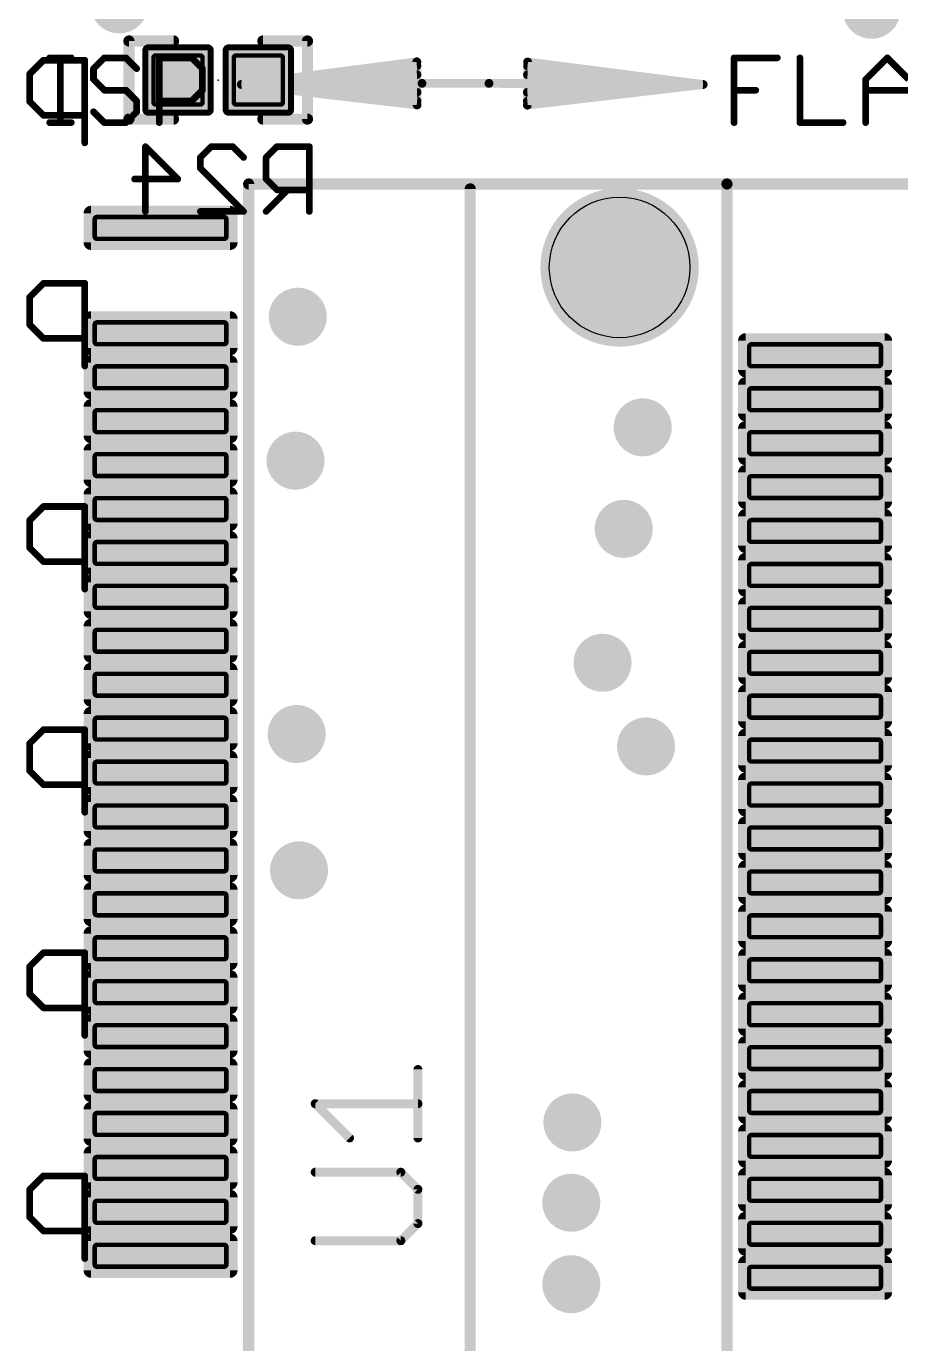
# Model space of a CAD drawing. Extents: x -35.6 to 35.6, y -20.1 to 20.1.
# Drawn here: x -25.25 to -15.3, y -5.25 to 9.75 of the extents above; entities that cross this region are included whole.
import ezdxf

# ---------------------------------------------------------------- set-up
doc = ezdxf.new("R2010")
doc.units = 0
for name, color, linetype in [('18', 82, 'CONTINUOUS'), ('20', 7, 'CONTINUOUS'), ('21', 253, 'CONTINUOUS'), ('22', 253, 'CONTINUOUS'), ('24', 7, 'CONTINUOUS'), ('25', 253, 'CONTINUOUS'), ('29', 253, 'CONTINUOUS'), ('30', 253, 'CONTINUOUS'), ('31', 253, 'CONTINUOUS'), ('32', 253, 'CONTINUOUS')]:
    doc.layers.add(name, color=color, linetype=linetype)

# ---------------------------------------------------------------- blocks, each defined once
blk = doc.blocks.new('RECT130048X130048R17')
at = {"const_width": 0.0691}
blk.add_lwpolyline([(0.3719, -0.3373), (0.3719, 0.3373, 0.4142), (0.3373, 0.3719), (-0.3373, 0.3719, 0.4142), (-0.3719, 0.3373), (-0.3719, -0.3373, 0.4142), (-0.3373, -0.3719), (0.3373, -0.3719, 0.4142)], format="xyb", close=True, dxfattribs=at)
blk.add_solid([(-0.3546, -0.3546), (0.3546, -0.3546), (-0.3546, 0.3546), (0.3546, 0.3546)])
blk = doc.blocks.new('RECT97536X97536R17')
at = {"const_width": 0.0518}
blk.add_lwpolyline([(0.2789, -0.253), (0.2789, 0.253, 0.4142), (0.253, 0.2789), (-0.253, 0.2789, 0.4142), (-0.2789, 0.253), (-0.2789, -0.253, 0.4142), (-0.253, -0.2789), (0.253, -0.2789, 0.4142)], format="xyb", close=True, dxfattribs=at)
blk.add_solid([(-0.2659, -0.2659), (0.2659, -0.2659), (-0.2659, 0.2659), (0.2659, 0.2659)])
blk = doc.blocks.new('RECT280512X80512R34')
at = {"const_width": 0.0855}
blk.add_lwpolyline([(0.8338, -0.1661), (0.8338, 0.1661, 0.4142), (0.7911, 0.2088), (-0.7911, 0.2088, 0.4142), (-0.8338, 0.1661), (-0.8338, -0.1661, 0.4142), (-0.7911, -0.2088), (0.7911, -0.2088, 0.4142)], format="xyb", close=True, dxfattribs=at)
blk.add_solid([(-0.8124, -0.1874), (0.8124, -0.1874), (-0.8124, 0.1874), (0.8124, 0.1874)])
blk = doc.blocks.new('RECT248000X48000R34')
at = {"const_width": 0.051}
blk.add_lwpolyline([(0.7495, -0.099), (0.7495, 0.099, 0.4142), (0.724, 0.1245), (-0.724, 0.1245, 0.4142), (-0.7495, 0.099), (-0.7495, -0.099, 0.4142), (-0.724, -0.1245), (0.724, -0.1245, 0.4142)], format="xyb", close=True, dxfattribs=at)
blk.add_solid([(-0.7368, -0.1118), (0.7368, -0.1118), (-0.7368, 0.1118), (0.7368, 0.1118)])
blk = doc.blocks.new('ROUNDV')
at = {"const_width": 0.5}
blk.add_lwpolyline([(0, -0.25, 1), (0, 0.25, 1), (0, -0.25)], format="xyb", dxfattribs=at)

msp = doc.modelspace()

# ---------------------------------------------------------------- linework, layer by layer
at = {"layer": '20'}
msp.add_circle((-18.5, 7.002), 0.8, dxfattribs=at)
at = {"layer": '21'}
for points, const_width in [([(-24.9871, 9.4067, 1), (-24.9871, 9.3686)], 0.0381), ([(-24.8452, 9.3876, 1), (-24.8833, 9.3876)], 0.0381), ([(-24.7414, 9.3686, 1), (-24.7414, 9.4067)], 0.0381), ([(-24.4691, 9.2648, 1), (-24.5072, 9.2648)], 0.0381), ([(-24.5016, 9.2782, 1), (-24.4747, 9.2513)], 0.0381), ([(-24.3653, 9.4067, 1), (-24.3653, 9.3686)], 0.0381), ([(-24.3518, 9.3742, 1), (-24.3788, 9.4011)], 0.0381), ([(-24.1061, 9.4011, 1), (-24.133, 9.3742)], 0.0381), ([(-24.1195, 9.3686, 1), (-24.1195, 9.4067)], 0.0381), ([(-24.0101, 9.2513, 1), (-23.9832, 9.2782)], 0.0381), ([(-23.7207, 9.3876, 1), (-23.7588, 9.3876)], 0.0381), ([(-23.7397, 9.4067, 1), (-23.7397, 9.3686)], 0.0381), ([(-23.3577, 9.4011, 1), (-23.3846, 9.3742)], 0.0381), ([(-23.3711, 9.3686, 1), (-23.3711, 9.4067)], 0.0381), ([(-23.2292, 9.2648, 1), (-23.2673, 9.2648)], 0.0381), ([(-23.2617, 9.2513, 1), (-23.2348, 9.2782)], 0.0381), ([(-20.783, 9.3424, 1), (-20.833, 9.3421)], 0.05), ([(-20.8048, 9.3174, 1), (-20.8112, 9.367)], 0.05), ([(-20.805, 9.2718, 1), (-20.8103, 9.3215)], 0.05), ([(-19.5449, 9.3196, 1), (-19.5501, 9.2698)], 0.05), ([(-19.5441, 9.3651, 1), (-19.5505, 9.3155)], 0.05), ([(-19.5223, 9.3402, 1), (-19.5723, 9.3404)], 0.05), ([(-17.1965, 9.4067, 1), (-17.1965, 9.3686)], 0.0381), ([(-17.1775, 9.3876, 1), (-17.2156, 9.3876)], 0.0381), ([(-16.705, 9.3686, 1), (-16.705, 9.4067)], 0.0381), ([(-16.429, 9.3876, 1), (-16.4671, 9.3876)], 0.0381), ([(-15.4405, 9.4011, 1), (-15.4674, 9.3742)], 0.0381), ([(-15.4405, 9.3742, 1), (-15.4674, 9.4011)], 0.0381), ([(-24.4747, 9.1554, 1), (-24.5016, 9.1284)], 0.0381), ([(-24.5072, 9.1419, 1), (-24.4691, 9.1419)], 0.0381), ([(-20.8057, 9.1717, 1), (-20.8085, 9.2216)], 0.05), ([(-20.749, 9.122, 1), (-20.749, 9.072)], 0.05), ([(-20.7488, 9.072, 1), (-20.7492, 9.122)], 0.05), ([(-19.9869, 9.122, 1), (-19.9871, 9.072)], 0.05), ([(-19.987, 9.072, 1), (-19.987, 9.122)], 0.05), ([(-19.5467, 9.2197, 1), (-19.5494, 9.1698)], 0.05), ([(-15.6806, 9.1419, 1), (-15.7187, 9.1419)], 0.0381), ([(-15.7131, 9.1554, 1), (-15.6862, 9.1284)], 0.0381), ([(-24.3653, 9.0381, 1), (-24.3653, 9)], 0.0381), ([(-24.3788, 9.0055, 1), (-24.3518, 9.0325)], 0.0381), ([(-24.1061, 9.0325, 1), (-24.133, 9.0055)], 0.0381), ([(-24.1195, 9, 1), (-24.1195, 9.0381)], 0.0381), ([(-23.2673, 9.019, 1), (-23.2292, 9.019)], 0.0381), ([(-23.2348, 9.0055, 1), (-23.2617, 9.0325)], 0.0381), ([(-22.8066, 9.1093, 1), (-22.8062, 9.0593)], 0.05), ([(-22.8035, 9.1091, 1), (-22.8093, 9.0595)], 0.05), ([(-22.8078, 9.1093, 1), (-22.805, 9.0593)], 0.05), ([(-22.8053, 9.1093, 1), (-22.8075, 9.0593)], 0.05), ([(-22.8041, 9.1092, 1), (-22.8087, 9.0594)], 0.05), ([(-22.809, 9.1092, 1), (-22.8038, 9.0594)], 0.05), ([(-22.8096, 9.1091, 1), (-22.8032, 9.0595)], 0.05), ([(-20.8069, 8.9717, 1), (-20.8047, 9.0216)], 0.05), ([(-19.5502, 9.0197, 1), (-19.548, 8.9697)], 0.05), ([(-17.5518, 9.0595, 1), (-17.5454, 9.1091)], 0.05), ([(-17.5457, 9.0595, 1), (-17.5515, 9.1091)], 0.05), ([(-17.5512, 9.0594, 1), (-17.546, 9.1092)], 0.05), ([(-17.5462, 9.0594, 1), (-17.551, 9.1092)], 0.05), ([(-17.55, 9.0593, 1), (-17.5472, 9.1093)], 0.05), ([(-17.5475, 9.0593, 1), (-17.5497, 9.1093)], 0.05), ([(-17.5487, 9.0593, 1), (-17.5485, 9.1093)], 0.05), ([(-17.1965, 9.0381, 1), (-17.1965, 9)], 0.0381), ([(-16.9508, 9, 1), (-16.9508, 9.0381)], 0.0381), ([(-15.6997, 9.0381, 1), (-15.6997, 9)], 0.0381), ([(-23.9776, 8.8961, 1), (-24.0157, 8.8961)], 0.0381), ([(-24.0101, 8.8827, 1), (-23.9832, 8.9096)], 0.0381), ([(-23.7397, 8.9152, 1), (-23.7397, 8.8771)], 0.0381), ([(-23.3846, 8.9096, 1), (-23.3577, 8.8827)], 0.0381), ([(-23.3711, 8.8771, 1), (-23.3711, 8.9152)], 0.0381), ([(-20.8299, 8.8509, 1), (-20.7799, 8.8512)], 0.05), ([(-20.8078, 8.8262, 1), (-20.802, 8.8759)], 0.05), ([(-20.8075, 8.8718, 1), (-20.8029, 8.9215)], 0.05), ([(-19.5528, 8.874, 1), (-19.5469, 8.8243)], 0.05), ([(-19.5748, 8.8493, 1), (-19.5249, 8.849)], 0.05), ([(-19.552, 8.9196, 1), (-19.5473, 8.8698)], 0.05), ([(-24.4747, 8.7867, 1), (-24.5016, 8.7598)], 0.0381), ([(-24.0157, 8.7733, 1), (-23.9776, 8.7733)], 0.0381), ([(-23.9832, 8.7598, 1), (-24.0101, 8.7867)], 0.0381), ([(-24.9871, 8.6695, 1), (-24.9871, 8.6314)], 0.0381), ([(-24.8833, 8.6504, 1), (-24.8452, 8.6504)], 0.0381), ([(-24.7414, 8.6314, 1), (-24.7414, 8.6695)], 0.0381), ([(-24.3653, 8.6695, 1), (-24.3653, 8.6314)], 0.0381), ([(-24.3788, 8.6369, 1), (-24.3518, 8.6639)], 0.0381), ([(-24.133, 8.6639, 1), (-24.1061, 8.6369)], 0.0381), ([(-24.1195, 8.6314, 1), (-24.1195, 8.6695)], 0.0381), ([(-23.7588, 8.6504, 1), (-23.7207, 8.6504)], 0.0381), ([(-17.2156, 8.6504, 1), (-17.1775, 8.6504)], 0.0381), ([(-16.4481, 8.6695, 1), (-16.4481, 8.6314)], 0.0381), ([(-16.4671, 8.6504, 1), (-16.429, 8.6504)], 0.0381), ([(-15.9566, 8.6314, 1), (-15.9566, 8.6695)], 0.0381), ([(-15.7187, 8.6504, 1), (-15.6806, 8.6504)], 0.0381), ([(-22.6903, 7.952, 1), (-22.7538, 7.952)], 0.0635), ([(-22.722, 7.9837, 1), (-22.722, 7.9203)], 0.0635), ([(-20.1683, 7.896, 1), (-20.2317, 7.896)], 0.0635), ([(-17.2463, 7.952, 1), (-17.3098, 7.952)], 0.0635), ([(-17.278, 7.9837, 1), (-17.278, 7.9203)], 0.0635), ([(-17.278, 7.9203, 1), (-17.278, 7.9837)], 0.0635)]:
    msp.add_lwpolyline(points, format="xyb", dxfattribs=dict(at, const_width=const_width))
for points, const_width in [([(-24.9871, 9.3876), (-24.7414, 9.3876)], 0.0762), ([(-24.8642, 8.6504), (-24.8642, 9.3876)], 0.0762), ([(-24.3653, 9.3876), (-24.4882, 9.2648)], 0.0762), ([(-24.4882, 9.2648), (-24.4882, 9.1419)], 0.0762), ([(-24.1195, 9.3876), (-24.3653, 9.3876)], 0.0762), ([(-23.9967, 9.2648), (-24.1195, 9.3876)], 0.0762), ([(-23.7397, 8.6504), (-23.7397, 9.3876)], 0.0762), ([(-23.7397, 9.3876), (-23.3711, 9.3876)], 0.0762), ([(-23.3711, 9.3876), (-23.2483, 9.2648)], 0.0762), ([(-23.2483, 9.2648), (-23.2483, 9.019)], 0.0762), ([(-22.8064, 9.0843), (-20.808, 9.3422)], 0.1), ([(-22.8064, 9.0843), (-20.8077, 9.2966)], 0.1), ([(-20.808, 9.3422), (-20.8049, 8.8511)], 0.1), ([(-19.5473, 9.3403), (-19.5498, 8.8491)], 0.1), ([(-17.5486, 9.0843), (-19.5475, 9.2947)], 0.1), ([(-17.5486, 9.0843), (-19.5473, 9.3403)], 0.1), ([(-17.1965, 8.6504), (-17.1965, 9.3876)], 0.0762), ([(-17.1965, 9.3876), (-16.705, 9.3876)], 0.0762), ([(-16.4481, 9.3876), (-16.4481, 8.6504)], 0.0762), ([(-15.6997, 9.1419), (-15.4539, 9.3876)], 0.0762), ([(-15.4539, 9.3876), (-15.2082, 9.1419)], 0.0762), ([(-24.4882, 9.1419), (-24.3653, 9.019)], 0.0762), ([(-22.8064, 9.0843), (-20.8071, 9.1966)], 0.1), ([(-22.8064, 9.0843), (-20.749, 9.097)], 0.1), ([(-19.987, 9.097), (-20.749, 9.097)], 0.1), ([(-17.5486, 9.0843), (-19.987, 9.097)], 0.1), ([(-17.5486, 9.0843), (-19.5481, 9.1947)], 0.1), ([(-15.6997, 8.6504), (-15.6997, 9.1419)], 0.0762), ([(-24.3653, 9.019), (-24.1195, 9.019)], 0.0762), ([(-24.1195, 9.019), (-23.9967, 8.8961)], 0.0762), ([(-23.2483, 9.019), (-23.3711, 8.8961)], 0.0762), ([(-20.8049, 8.8511), (-22.8064, 9.0843)], 0.1), ([(-20.8058, 8.9966), (-22.8064, 9.0843)], 0.1), ([(-20.8052, 8.8966), (-22.8064, 9.0843)], 0.1), ([(-19.5498, 8.8491), (-17.5486, 9.0843)], 0.1), ([(-19.5496, 8.8947), (-17.5486, 9.0843)], 0.1), ([(-19.5491, 8.9947), (-17.5486, 9.0843)], 0.1), ([(-17.1965, 9.019), (-16.9508, 9.019)], 0.0762), ([(-15.6997, 9.019), (-15.2082, 9.019)], 0.0762), ([(-23.9967, 8.8961), (-23.9967, 8.7733)], 0.0762), ([(-23.3711, 8.8961), (-23.7397, 8.8961)], 0.0762), ([(-24.3653, 8.6504), (-24.4882, 8.7733)], 0.0762), ([(-23.9967, 8.7733), (-24.1195, 8.6504)], 0.0762), ([(-24.9871, 8.6504), (-24.7414, 8.6504)], 0.0762), ([(-24.1195, 8.6504), (-24.3653, 8.6504)], 0.0762), ([(-16.4481, 8.6504), (-15.9566, 8.6504)], 0.0762), ([(-22.722, -13.948), (-22.722, 7.952)], 0.127), ([(-22.722, 7.952), (-17.278, 7.952)], 0.127), ([(-20.2, -13.948), (-20.2, 7.896)], 0.127), ([(-17.278, 7.952), (21.8, 7.952)], 0.127), ([(-17.278, -13.948), (-17.278, 7.952)], 0.127)]:
    msp.add_lwpolyline(points, dxfattribs=dict(at, const_width=const_width))
at = {"layer": '22'}
for points, const_width in [([(-24.0847, 9.6113, 1), (-24.0847, 9.5478)], 0.0635), ([(-24.053, 9.5795, 1), (-24.1165, 9.5795)], 0.0635), ([(-23.5767, 9.5478, 1), (-23.5767, 9.6113)], 0.0635), ([(-22.5607, 9.6113, 1), (-22.5607, 9.5478)], 0.0635), ([(-22.021, 9.5795, 1), (-22.0845, 9.5795)], 0.0635), ([(-22.0527, 9.5478, 1), (-22.0527, 9.6113)], 0.0635), ([(-25.0576, 9.3798, 1), (-25.0576, 9.3417)], 0.0381), ([(-25.0442, 9.3472, 1), (-25.0711, 9.3742)], 0.0381), ([(-24.5683, 9.3607, 1), (-24.6064, 9.3607)], 0.0381), ([(-24.5873, 9.3417, 1), (-24.5873, 9.3798)], 0.0381), ([(-25.1954, 9.2039, 1), (-25.2335, 9.2039)], 0.0381), ([(-25.2279, 9.2174, 1), (-25.2009, 9.1905)], 0.0381), ([(-25.2009, 8.9039, 1), (-25.2279, 8.8769)], 0.0381), ([(-25.2335, 8.8904, 1), (-25.1954, 8.8904)], 0.0381), ([(-25.0576, 8.7527, 1), (-25.0576, 8.7146)], 0.0381), ([(-25.0711, 8.7202, 1), (-25.0442, 8.7471)], 0.0381), ([(-24.5873, 8.7146, 1), (-24.5873, 8.7527)], 0.0381), ([(-24.0847, 8.7223, 1), (-24.0847, 8.6587)], 0.0635), ([(-24.1165, 8.6905, 1), (-24.053, 8.6905)], 0.0635), ([(-23.5767, 8.6587, 1), (-23.5767, 8.7223)], 0.0635), ([(-22.5607, 8.7223, 1), (-22.5607, 8.6587)], 0.0635), ([(-22.0845, 8.6905, 1), (-22.021, 8.6905)], 0.0635), ([(-22.0527, 8.6587, 1), (-22.0527, 8.7223)], 0.0635), ([(-24.6064, 8.4201, 1), (-24.5683, 8.4201)], 0.0381), ([(-23.8838, 8.39, 1), (-23.9108, 8.3631)], 0.0381), ([(-23.8782, 8.3765, 1), (-23.9163, 8.3765)], 0.0381), ([(-23.1489, 8.3956, 1), (-23.1489, 8.3575)], 0.0381), ([(-23.1354, 8.3631, 1), (-23.1624, 8.39)], 0.0381), ([(-22.8897, 8.39, 1), (-22.9166, 8.3631)], 0.0381), ([(-22.9031, 8.3575, 1), (-22.9031, 8.3956)], 0.0381), ([(-22.4005, 8.3956, 1), (-22.4005, 8.3575)], 0.0381), ([(-22.387, 8.3631, 1), (-22.4139, 8.39)], 0.0381), ([(-22.0128, 8.3765, 1), (-22.0509, 8.3765)], 0.0381), ([(-22.0319, 8.3575, 1), (-22.0319, 8.3956)], 0.0381), ([(-23.2527, 8.2537, 1), (-23.2908, 8.2537)], 0.0381), ([(-23.2852, 8.2671, 1), (-23.2583, 8.2402)], 0.0381), ([(-22.7937, 8.2402, 1), (-22.7668, 8.2671)], 0.0381), ([(-22.5043, 8.2537, 1), (-22.5424, 8.2537)], 0.0381), ([(-22.5368, 8.2671, 1), (-22.5099, 8.2402)], 0.0381), ([(-23.2583, 8.1443, 1), (-23.2852, 8.1173)], 0.0381), ([(-23.2908, 8.1308, 1), (-23.2527, 8.1308)], 0.0381), ([(-24.0202, 8.027, 1), (-24.0202, 7.9889)], 0.0381), ([(-23.5422, 7.9944, 1), (-23.5152, 8.0214)], 0.0381), ([(-23.5287, 7.9889, 1), (-23.5287, 8.027)], 0.0381), ([(-22.5099, 8.0214, 1), (-22.5368, 7.9944)], 0.0381), ([(-22.5424, 8.0079, 1), (-22.5043, 8.0079)], 0.0381), ([(-22.4005, 7.9041, 1), (-22.4005, 7.866)], 0.0381), ([(-22.4139, 7.8716, 1), (-22.387, 7.8985)], 0.0381), ([(-22.2641, 7.8716, 1), (-22.2911, 7.8985)], 0.0381), ([(-22.0319, 7.866, 1), (-22.0319, 7.9041)], 0.0381), ([(-23.9163, 7.6393, 1), (-23.8782, 7.6393)], 0.0381), ([(-23.2718, 7.6584, 1), (-23.2718, 7.6203)], 0.0381), ([(-22.7937, 7.6258, 1), (-22.7668, 7.6528)], 0.0381), ([(-22.7803, 7.6203, 1), (-22.7803, 7.6584)], 0.0381), ([(-22.5368, 7.6528, 1), (-22.5099, 7.6258)], 0.0381), ([(-22.0509, 7.6393, 1), (-22.0128, 7.6393)], 0.0381), ([(-25.0576, 6.8398, 1), (-25.0576, 6.8017)], 0.0381), ([(-25.0442, 6.8072, 1), (-25.0711, 6.8342)], 0.0381), ([(-24.5683, 6.8207, 1), (-24.6064, 6.8207)], 0.0381), ([(-24.5873, 6.8017, 1), (-24.5873, 6.8398)], 0.0381), ([(-25.1954, 6.6639, 1), (-25.2335, 6.6639)], 0.0381), ([(-25.2279, 6.6774, 1), (-25.2009, 6.6505)], 0.0381), ([(-25.2009, 6.3639, 1), (-25.2279, 6.3369)], 0.0381), ([(-25.2335, 6.3504, 1), (-25.1954, 6.3504)], 0.0381), ([(-25.0576, 6.2127, 1), (-25.0576, 6.1746)], 0.0381), ([(-25.0711, 6.1802, 1), (-25.0442, 6.2071)], 0.0381), ([(-24.5873, 6.1746, 1), (-24.5873, 6.2127)], 0.0381), ([(-24.6064, 5.8801, 1), (-24.5683, 5.8801)], 0.0381), ([(-25.0576, 4.2998, 1), (-25.0576, 4.2617)], 0.0381), ([(-25.0442, 4.2672, 1), (-25.0711, 4.2942)], 0.0381), ([(-24.5683, 4.2807, 1), (-24.6064, 4.2807)], 0.0381), ([(-24.5873, 4.2617, 1), (-24.5873, 4.2998)], 0.0381), ([(-25.1954, 4.1239, 1), (-25.2335, 4.1239)], 0.0381), ([(-25.2279, 4.1374, 1), (-25.2009, 4.1105)], 0.0381), ([(-25.2009, 3.8239, 1), (-25.2279, 3.7969)], 0.0381), ([(-25.2335, 3.8104, 1), (-25.1954, 3.8104)], 0.0381), ([(-25.0576, 3.6727, 1), (-25.0576, 3.6346)], 0.0381), ([(-25.0711, 3.6402, 1), (-25.0442, 3.6671)], 0.0381), ([(-24.5873, 3.6346, 1), (-24.5873, 3.6727)], 0.0381), ([(-24.6064, 3.3401, 1), (-24.5683, 3.3401)], 0.0381), ([(-25.0576, 1.7598, 1), (-25.0576, 1.7217)], 0.0381), ([(-25.0442, 1.7272, 1), (-25.0711, 1.7542)], 0.0381), ([(-24.5683, 1.7407, 1), (-24.6064, 1.7407)], 0.0381), ([(-24.5873, 1.7217, 1), (-24.5873, 1.7598)], 0.0381), ([(-25.1954, 1.5839, 1), (-25.2335, 1.5839)], 0.0381), ([(-25.2279, 1.5974, 1), (-25.2009, 1.5705)], 0.0381), ([(-25.2009, 1.2839, 1), (-25.2279, 1.2569)], 0.0381), ([(-25.2335, 1.2704, 1), (-25.1954, 1.2704)], 0.0381), ([(-25.0576, 1.1327, 1), (-25.0576, 1.0946)], 0.0381), ([(-25.0711, 1.1002, 1), (-25.0442, 1.1271)], 0.0381), ([(-24.5873, 1.0946, 1), (-24.5873, 1.1327)], 0.0381), ([(-24.6064, 0.8001, 1), (-24.5683, 0.8001)], 0.0381), ([(-25.0576, -0.7802, 1), (-25.0576, -0.8183)], 0.0381), ([(-25.0442, -0.8128, 1), (-25.0711, -0.7858)], 0.0381), ([(-24.5683, -0.7993, 1), (-24.6064, -0.7993)], 0.0381), ([(-24.5873, -0.8183, 1), (-24.5873, -0.7802)], 0.0381), ([(-25.1954, -0.9561, 1), (-25.2335, -0.9561)], 0.0381), ([(-25.2279, -0.9426, 1), (-25.2009, -0.9695)], 0.0381), ([(-25.2009, -1.2561, 1), (-25.2279, -1.2831)], 0.0381), ([(-25.2335, -1.2696, 1), (-25.1954, -1.2696)], 0.0381), ([(-25.0576, -1.4073, 1), (-25.0576, -1.4454)], 0.0381), ([(-25.0711, -1.4398, 1), (-25.0442, -1.4129)], 0.0381), ([(-24.5873, -1.4454, 1), (-24.5873, -1.4073)], 0.0381), ([(-24.6064, -1.7399, 1), (-24.5683, -1.7399)], 0.0381), ([(-25.0576, -3.3202, 1), (-25.0576, -3.3583)], 0.0381), ([(-25.0442, -3.3528, 1), (-25.0711, -3.3258)], 0.0381), ([(-24.5683, -3.3393, 1), (-24.6064, -3.3393)], 0.0381), ([(-24.5873, -3.3583, 1), (-24.5873, -3.3202)], 0.0381), ([(-25.1954, -3.4961, 1), (-25.2335, -3.4961)], 0.0381), ([(-25.2279, -3.4826, 1), (-25.2009, -3.5095)], 0.0381), ([(-25.2009, -3.7961, 1), (-25.2279, -3.8231)], 0.0381), ([(-25.2335, -3.8096, 1), (-25.1954, -3.8096)], 0.0381), ([(-25.0576, -3.9473, 1), (-25.0576, -3.9854)], 0.0381), ([(-25.0711, -3.9798, 1), (-25.0442, -3.9529)], 0.0381), ([(-24.5873, -3.9854, 1), (-24.5873, -3.9473)], 0.0381), ([(-24.6064, -4.2799, 1), (-24.5683, -4.2799)], 0.0381)]:
    msp.add_lwpolyline(points, format="xyb", dxfattribs=dict(at, const_width=const_width))
for points, const_width in [([(-24.0847, 8.6905), (-24.0847, 9.5795)], 0.127), ([(-24.0847, 9.5795), (-23.5767, 9.5795)], 0.127), ([(-22.5607, 9.5795), (-22.0527, 9.5795)], 0.127), ([(-22.0527, 9.5795), (-22.0527, 8.6905)], 0.127), ([(-25.0576, 9.3607), (-25.2144, 9.2039)], 0.0762), ([(-24.5873, 9.3607), (-25.0576, 9.3607)], 0.0762), ([(-24.5873, 8.4201), (-24.5873, 9.3607)], 0.0762), ([(-25.2144, 9.2039), (-25.2144, 8.8904)], 0.0762), ([(-25.2144, 8.8904), (-25.0576, 8.7336)], 0.0762), ([(-25.0576, 8.7336), (-24.5873, 8.7336)], 0.0762), ([(-23.5767, 8.6905), (-24.0847, 8.6905)], 0.127), ([(-22.0527, 8.6905), (-22.5607, 8.6905)], 0.127), ([(-23.8973, 7.6393), (-23.8973, 8.3765)], 0.0762), ([(-23.8973, 8.3765), (-23.5287, 8.0079)], 0.0762), ([(-23.2718, 8.2537), (-23.1489, 8.3765)], 0.0762), ([(-23.1489, 8.3765), (-22.9031, 8.3765)], 0.0762), ([(-22.9031, 8.3765), (-22.7803, 8.2537)], 0.0762), ([(-22.4005, 8.3765), (-22.5233, 8.2537)], 0.0762), ([(-22.0319, 8.3765), (-22.4005, 8.3765)], 0.0762), ([(-22.0319, 7.6393), (-22.0319, 8.3765)], 0.0762), ([(-23.2718, 8.1308), (-23.2718, 8.2537)], 0.0762), ([(-22.5233, 8.2537), (-22.5233, 8.0079)], 0.0762), ([(-22.7803, 7.6393), (-23.2718, 8.1308)], 0.0762), ([(-23.5287, 8.0079), (-24.0202, 8.0079)], 0.0762), ([(-22.5233, 8.0079), (-22.4005, 7.885)], 0.0762), ([(-22.2776, 7.885), (-22.5233, 7.6393)], 0.0762), ([(-22.4005, 7.885), (-22.0319, 7.885)], 0.0762), ([(-23.2718, 7.6393), (-22.7803, 7.6393)], 0.0762), ([(-25.0576, 6.8207), (-25.2144, 6.6639)], 0.0762), ([(-24.5873, 6.8207), (-25.0576, 6.8207)], 0.0762), ([(-24.5873, 5.8801), (-24.5873, 6.8207)], 0.0762), ([(-25.2144, 6.6639), (-25.2144, 6.3504)], 0.0762), ([(-25.2144, 6.3504), (-25.0576, 6.1936)], 0.0762), ([(-25.0576, 6.1936), (-24.5873, 6.1936)], 0.0762), ([(-25.0576, 4.2807), (-25.2144, 4.1239)], 0.0762), ([(-24.5873, 4.2807), (-25.0576, 4.2807)], 0.0762), ([(-24.5873, 3.3401), (-24.5873, 4.2807)], 0.0762), ([(-25.2144, 4.1239), (-25.2144, 3.8104)], 0.0762), ([(-25.2144, 3.8104), (-25.0576, 3.6536)], 0.0762), ([(-25.0576, 3.6536), (-24.5873, 3.6536)], 0.0762), ([(-25.0576, 1.7407), (-25.2144, 1.5839)], 0.0762), ([(-24.5873, 1.7407), (-25.0576, 1.7407)], 0.0762), ([(-24.5873, 0.8001), (-24.5873, 1.7407)], 0.0762), ([(-25.2144, 1.5839), (-25.2144, 1.2704)], 0.0762), ([(-25.2144, 1.2704), (-25.0576, 1.1136)], 0.0762), ([(-25.0576, 1.1136), (-24.5873, 1.1136)], 0.0762), ([(-25.0576, -0.7993), (-25.2144, -0.9561)], 0.0762), ([(-24.5873, -0.7993), (-25.0576, -0.7993)], 0.0762), ([(-24.5873, -1.7399), (-24.5873, -0.7993)], 0.0762), ([(-25.2144, -0.9561), (-25.2144, -1.2696)], 0.0762), ([(-25.2144, -1.2696), (-25.0576, -1.4264)], 0.0762), ([(-25.0576, -1.4264), (-24.5873, -1.4264)], 0.0762), ([(-25.0576, -3.3393), (-25.2144, -3.4961)], 0.0762), ([(-24.5873, -3.3393), (-25.0576, -3.3393)], 0.0762), ([(-24.5873, -4.2799), (-24.5873, -3.3393)], 0.0762), ([(-25.2144, -3.4961), (-25.2144, -3.8096)], 0.0762), ([(-25.2144, -3.8096), (-25.0576, -3.9664)], 0.0762), ([(-25.0576, -3.9664), (-24.5873, -3.9664)], 0.0762)]:
    msp.add_lwpolyline(points, dxfattribs=dict(at, const_width=const_width))
at = {"layer": '24'}
msp.add_point((-23.0687, 9.135), dxfattribs=at)
at = {"layer": '25', "const_width": 0.1016}
for points in [[(-20.7954, -2.9075), (-20.7954, -2.1279)], [(-21.575, -2.9075), (-21.9648, -2.5177)], [(-21.9648, -2.5177), (-20.7954, -2.5177)], [(-20.9903, -3.2973), (-21.9648, -3.2973)], [(-20.7954, -3.4922), (-20.9903, -3.2973)], [(-20.7954, -3.882), (-20.7954, -3.4922)], [(-20.9903, -4.0769), (-20.7954, -3.882)], [(-21.9648, -4.0769), (-20.9903, -4.0769)]]:
    msp.add_lwpolyline(points, dxfattribs=at)
at = {"layer": '25', "const_width": 0.0508}
for points in [[(-20.77, -2.1279, 1), (-20.8208, -2.1279)], [(-21.9468, -2.4997, 1), (-21.9828, -2.5357)], [(-21.9648, -2.4923, 1), (-21.9648, -2.5431)], [(-20.7954, -2.5431, 1), (-20.7954, -2.4923)], [(-21.593, -2.9255, 1), (-21.557, -2.8895)], [(-20.8208, -2.9075, 1), (-20.77, -2.9075)], [(-21.9648, -3.2719, 1), (-21.9648, -3.3227)], [(-20.9723, -3.2793, 1), (-21.0083, -3.3153)], [(-20.9903, -3.3227, 1), (-20.9903, -3.2719)], [(-20.77, -3.4922, 1), (-20.8208, -3.4922)], [(-20.8134, -3.5102, 1), (-20.7774, -3.4742)], [(-20.8208, -3.882, 1), (-20.77, -3.882)], [(-20.7774, -3.9, 1), (-20.8134, -3.864)], [(-21.9648, -4.0515, 1), (-21.9648, -4.1023)], [(-21.0083, -4.0589, 1), (-20.9723, -4.0949)], [(-20.9903, -4.1023, 1), (-20.9903, -4.0515)]]:
    msp.add_lwpolyline(points, format="xyb", dxfattribs=at)
at = {"layer": '29', "const_width": 0.9016}
msp.add_lwpolyline([(-18.5, 6.5512, 1), (-18.5, 7.4528, 1), (-18.5, 6.5512)], format="xyb", dxfattribs=at)
at = {"layer": '30', "const_width": 0.9016}
msp.add_lwpolyline([(-18.5, 6.5512, 1), (-18.5, 7.4528, 1), (-18.5, 6.5512)], format="xyb", dxfattribs=at)

# ---------------------------------------------------------------- block references
at = {"layer": '18', "xscale": 0.6604, "yscale": 0.6604}
for p in [(-24.1951, 9.9965), (-15.6322, 9.9345), (-22.1631, 6.4405), (-18.2372, 5.1816), (-22.1885, 4.8022), (-18.4531, 4.0259), (-18.6944, 2.5019), (-22.1758, 1.6907), (-18.1991, 1.5494), (-22.1488, 0.1397), (-19.0373, -2.7305), (-19.05, -3.6449), (-19.05, -4.572)]:
    msp.add_blockref('ROUNDV', p, dxfattribs=at)
at = {"layer": '29', "rotation": 180}
for p in [(-23.725, 7.452), (-23.725, 6.252), (-16.275, 6.002), (-23.725, 5.752), (-16.275, 5.502), (-23.725, 5.252), (-16.275, 5.002), (-23.725, 4.752), (-16.275, 4.502), (-23.725, 4.252), (-16.275, 4.002), (-23.725, 3.752), (-16.275, 3.502), (-23.725, 3.252), (-16.275, 3.002), (-23.725, 2.752), (-16.275, 2.502), (-23.725, 2.252), (-16.275, 2.002), (-23.725, 1.752), (-16.275, 1.502), (-23.725, 1.252), (-16.275, 1.002), (-23.725, 0.752), (-16.275, 0.502), (-23.725, 0.252), (-16.275, 0.002), (-23.725, -0.248), (-16.275, -0.498), (-23.725, -0.748), (-16.275, -0.998), (-23.725, -1.248), (-16.275, -1.498), (-23.725, -1.748), (-16.275, -1.998), (-23.725, -2.248), (-16.275, -2.498), (-23.725, -2.748), (-16.275, -2.998), (-23.725, -3.248), (-16.275, -3.498), (-23.725, -3.748), (-16.275, -3.998), (-23.725, -4.248), (-16.275, -4.498)]:
    msp.add_blockref('RECT280512X80512R34', p, dxfattribs=at)
at = {"layer": '30'}
for p in [(-23.5259, 9.135), (-22.6115, 9.135)]:
    msp.add_blockref('RECT130048X130048R17', p, dxfattribs=at)
at = {"layer": '31', "rotation": 180}
for p in [(-23.725, 7.452), (-23.725, 6.252), (-16.275, 6.002), (-23.725, 5.752), (-16.275, 5.502), (-23.725, 5.252), (-16.275, 5.002), (-23.725, 4.752), (-16.275, 4.502), (-23.725, 4.252), (-16.275, 4.002), (-23.725, 3.752), (-16.275, 3.502), (-23.725, 3.252), (-16.275, 3.002), (-23.725, 2.752), (-16.275, 2.502), (-23.725, 2.252), (-16.275, 2.002), (-23.725, 1.752), (-16.275, 1.502), (-23.725, 1.252), (-16.275, 1.002), (-23.725, 0.752), (-16.275, 0.502), (-23.725, 0.252), (-16.275, 0.002), (-23.725, -0.248), (-16.275, -0.498), (-23.725, -0.748), (-16.275, -0.998), (-23.725, -1.248), (-16.275, -1.498), (-23.725, -1.748), (-16.275, -1.998), (-23.725, -2.248), (-16.275, -2.498), (-23.725, -2.748), (-16.275, -2.998), (-23.725, -3.248), (-16.275, -3.498), (-23.725, -3.748), (-16.275, -3.998), (-23.725, -4.248), (-16.275, -4.498)]:
    msp.add_blockref('RECT248000X48000R34', p, dxfattribs=at)
at = {"layer": '32'}
for p in [(-23.5259, 9.135), (-22.6115, 9.135)]:
    msp.add_blockref('RECT97536X97536R17', p, dxfattribs=at)

doc.saveas('drawing.dxf')
